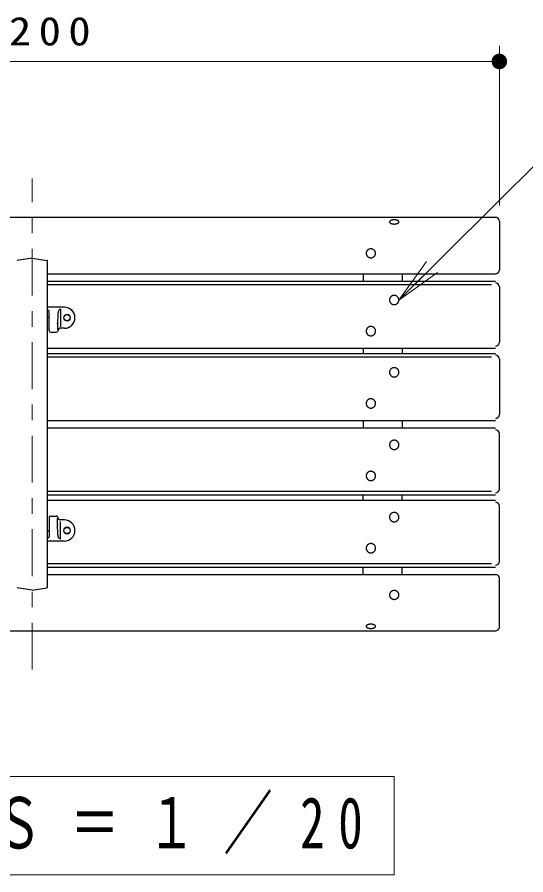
# Model space of a CAD drawing. Units: millimetres on the paper, scale 1:20. Extents: x -365 to 12, y -47 to 257.
# Drawn here: x -256.9 to -224.3, y 173.1 to 228.1 of the extents above; entities that cross this region are included whole.
import ezdxf

# ---------------------------------------------------------------- set-up
doc = ezdxf.new("R2010")
doc.units = ezdxf.units.MM
doc.linetypes.add('USER2', pattern=[6, 3, -1, 1, -1])
doc.layers.add('LY_1', color=7, linetype='Continuous', lineweight=25)
doc.styles.add('ＭＳ ゴシック', font='')
doc.styles.get('ＭＳ ゴシック').set_extended_font_data('MS Gothic')

# ---------------------------------------------------------------- blocks, each defined once
blk = doc.blocks.new('filled_dot')
at = {"color": 0, "linetype": 'Continuous', "lineweight": -2, "const_width": 1.25}
blk.add_lwpolyline([(-0.625, 0, 1), (0.625, 0, 1)], format="xyb", close=True, dxfattribs=at)

msp = doc.modelspace()

# ---------------------------------------------------------------- linework, layer by layer
at = {"layer": 'LY_1', "lineweight": 13}
for p, q in [((-225.979, 216.037), (-225.979, 226.287)), ((-285.979, 225.287), (-225.979, 225.287)), ((-232.429, 209.981), (-230.651, 212.449)), ((-232.429, 209.981), (-230.299, 212.094)), ((-229.947, 211.739), (-232.429, 209.981)), ((-232.729, 179.399), (-279.229, 179.399)), ((-232.729, 173.099), (-232.729, 179.399)), ((-279.229, 173.099), (-232.729, 173.099))]:
    msp.add_line(p, q, dxfattribs=at)
at = {"layer": 'LY_1', "linetype": 'USER2', "lineweight": 13}
msp.add_line((-255.979, 186.268), (-255.979, 217.768), dxfattribs=at)
at = {"layer": 'LY_1'}
for p, q in [((-285.729, 215.287), (-226.228, 215.287)), ((-225.979, 215.037), (-225.979, 211.913)), ((-255.979, 212.668), (-256.936, 212.524)), ((-255.979, 212.668), (-255.021, 212.524)), ((-254.979, 191.561), (-254.979, 212.475)), ((-254.979, 211.663), (-226.228, 211.663)), ((-234.729, 211.663), (-234.729, 211.198)), ((-232.229, 211.663), (-232.229, 211.198)), ((-254.979, 211.198), (-226.228, 211.198)), ((-254.979, 210.968), (-226.478, 210.968)), ((-225.979, 210.823), (-225.979, 207.272)), ((-253.904, 209.518), (-254.979, 209.518)), ((-254.933, 209.31), (-254.979, 209.31)), ((-254.883, 208.018), (-254.883, 209.26)), ((-254.147, 209.406), (-254.147, 208.269)), ((-254.979, 208.875), (-254.933, 208.875)), ((-254.343, 208.493), (-254.343, 208.076)), ((-254.24, 208.155), (-254.337, 207.971)), ((-253.904, 208.168), (-254.218, 208.168)), ((-254.783, 207.918), (-254.426, 207.918)), ((-254.979, 206.897), (-226.228, 206.897)), ((-254.979, 206.559), (-226.228, 206.559)), ((-234.729, 206.897), (-234.729, 206.559)), ((-232.229, 206.897), (-232.229, 206.559)), ((-254.979, 206.329), (-226.478, 206.329)), ((-225.979, 206.184), (-225.979, 202.633)), ((-254.979, 202.258), (-226.228, 202.258)), ((-234.729, 202.258), (-234.729, 201.778)), ((-232.229, 202.258), (-232.229, 201.778)), ((-254.979, 201.778), (-226.228, 201.778)), ((-225.979, 197.852), (-225.979, 201.403)), ((-254.979, 197.707), (-226.478, 197.707)), ((-254.979, 197.477), (-226.228, 197.477)), ((-254.979, 197.139), (-226.228, 197.139)), ((-234.729, 197.139), (-234.729, 197.477)), ((-232.229, 197.139), (-232.229, 197.477)), ((-225.979, 193.213), (-225.979, 196.764)), ((-254.883, 196.018), (-254.883, 194.776)), ((-254.783, 196.118), (-254.426, 196.118)), ((-254.343, 195.543), (-254.343, 195.96)), ((-254.24, 195.881), (-254.337, 196.065)), ((-253.904, 195.868), (-254.218, 195.868)), ((-254.147, 194.63), (-254.147, 195.767)), ((-254.979, 195.161), (-254.933, 195.161)), ((-254.933, 194.726), (-254.979, 194.726)), ((-253.904, 194.518), (-254.979, 194.518)), ((-254.979, 193.068), (-226.478, 193.068)), ((-254.979, 192.838), (-226.228, 192.838)), ((-234.729, 192.373), (-234.729, 192.838)), ((-232.229, 192.373), (-232.229, 192.838)), ((-254.979, 192.373), (-226.228, 192.373)), ((-225.979, 188.999), (-225.979, 192.123)), ((-255.979, 191.368), (-256.936, 191.512)), ((-255.979, 191.368), (-255.021, 191.512)), ((-285.729, 188.749), (-226.228, 188.749))]:
    msp.add_line(p, q, dxfattribs=at)
at = {"layer": 'LY_1', "lineweight": 13}
msp.add_lwpolyline([(-232.429, 209.981), (-217.217, 225.072), (-166.91, 225.072)], dxfattribs=at)
at = {"layer": 'LY_1'}
for points in [[(-232.429, 214.991), (-232.43, 215.003), (-232.433, 215.015), (-232.439, 215.026), (-232.447, 215.037), (-232.457, 215.048), (-232.469, 215.058), (-232.483, 215.068), (-232.499, 215.077), (-232.516, 215.086), (-232.536, 215.094), (-232.556, 215.101), (-232.579, 215.107), (-232.602, 215.113), (-232.626, 215.117), (-232.651, 215.121), (-232.676, 215.123), (-232.702, 215.125), (-232.729, 215.125), (-232.755, 215.125), (-232.781, 215.123), (-232.806, 215.121), (-232.831, 215.117), (-232.855, 215.113), (-232.879, 215.107), (-232.901, 215.101), (-232.921, 215.094), (-232.941, 215.086), (-232.958, 215.077), (-232.974, 215.068), (-232.988, 215.058), (-233, 215.048), (-233.01, 215.037), (-233.018, 215.026), (-233.024, 215.015), (-233.027, 215.003), (-233.029, 214.991), (-233.027, 214.98), (-233.024, 214.968), (-233.018, 214.957), (-233.01, 214.946), (-233, 214.935), (-232.988, 214.924), (-232.974, 214.915), (-232.958, 214.905), (-232.941, 214.897), (-232.921, 214.889), (-232.901, 214.882), (-232.879, 214.875), (-232.855, 214.87), (-232.831, 214.866), (-232.806, 214.862), (-232.781, 214.86), (-232.755, 214.858), (-232.729, 214.858), (-232.702, 214.858), (-232.676, 214.86), (-232.651, 214.862), (-232.626, 214.866), (-232.602, 214.87), (-232.579, 214.875), (-232.556, 214.882), (-232.536, 214.889), (-232.516, 214.897), (-232.499, 214.905), (-232.483, 214.915), (-232.469, 214.924), (-232.457, 214.935), (-232.447, 214.946), (-232.439, 214.957), (-232.433, 214.968), (-232.43, 214.98)], [(-233.929, 212.977), (-233.93, 213.002), (-233.933, 213.026), (-233.939, 213.051), (-233.947, 213.074), (-233.957, 213.097), (-233.969, 213.119), (-233.983, 213.14), (-233.999, 213.16), (-234.016, 213.178), (-234.036, 213.195), (-234.056, 213.21), (-234.079, 213.223), (-234.102, 213.235), (-234.126, 213.244), (-234.151, 213.252), (-234.176, 213.257), (-234.202, 213.261), (-234.229, 213.262), (-234.255, 213.261), (-234.281, 213.257), (-234.306, 213.252), (-234.331, 213.244), (-234.355, 213.235), (-234.379, 213.223), (-234.401, 213.21), (-234.421, 213.195), (-234.441, 213.178), (-234.458, 213.16), (-234.474, 213.14), (-234.488, 213.119), (-234.5, 213.097), (-234.51, 213.074), (-234.518, 213.051), (-234.524, 213.026), (-234.527, 213.002), (-234.529, 212.977), (-234.527, 212.952), (-234.524, 212.928), (-234.518, 212.903), (-234.51, 212.88), (-234.5, 212.857), (-234.488, 212.835), (-234.474, 212.814), (-234.458, 212.794), (-234.441, 212.776), (-234.421, 212.759), (-234.401, 212.744), (-234.379, 212.731), (-234.355, 212.719), (-234.331, 212.71), (-234.306, 212.702), (-234.281, 212.697), (-234.255, 212.694), (-234.229, 212.693), (-234.202, 212.694), (-234.176, 212.697), (-234.151, 212.702), (-234.126, 212.71), (-234.102, 212.719), (-234.079, 212.731), (-234.056, 212.744), (-234.036, 212.759), (-234.016, 212.776), (-233.999, 212.794), (-233.983, 212.814), (-233.969, 212.835), (-233.957, 212.857), (-233.947, 212.88), (-233.939, 212.903), (-233.933, 212.928), (-233.93, 212.952)], [(-232.429, 209.981), (-232.43, 210.007), (-232.433, 210.033), (-232.439, 210.059), (-232.447, 210.084), (-232.457, 210.108), (-232.469, 210.131), (-232.483, 210.153), (-232.499, 210.174), (-232.516, 210.193), (-232.536, 210.21), (-232.556, 210.226), (-232.579, 210.24), (-232.602, 210.252), (-232.626, 210.262), (-232.651, 210.27), (-232.676, 210.276), (-232.702, 210.279), (-232.729, 210.28), (-232.755, 210.279), (-232.781, 210.276), (-232.806, 210.27), (-232.831, 210.262), (-232.855, 210.252), (-232.879, 210.24), (-232.901, 210.226), (-232.921, 210.21), (-232.941, 210.193), (-232.958, 210.174), (-232.974, 210.153), (-232.988, 210.131), (-233, 210.108), (-233.01, 210.084), (-233.018, 210.059), (-233.024, 210.033), (-233.027, 210.007), (-233.029, 209.981), (-233.027, 209.955), (-233.024, 209.929), (-233.018, 209.904), (-233.01, 209.879), (-233, 209.855), (-232.988, 209.832), (-232.974, 209.81), (-232.958, 209.789), (-232.941, 209.77), (-232.921, 209.752), (-232.901, 209.736), (-232.879, 209.722), (-232.855, 209.71), (-232.831, 209.7), (-232.806, 209.692), (-232.781, 209.686), (-232.755, 209.683), (-232.729, 209.682), (-232.702, 209.683), (-232.676, 209.686), (-232.651, 209.692), (-232.626, 209.7), (-232.602, 209.71), (-232.579, 209.722), (-232.556, 209.736), (-232.536, 209.752), (-232.516, 209.77), (-232.499, 209.789), (-232.483, 209.81), (-232.469, 209.832), (-232.457, 209.855), (-232.447, 209.879), (-232.439, 209.904), (-232.433, 209.929), (-232.43, 209.955)], [(-233.929, 207.986), (-233.93, 208.012), (-233.933, 208.038), (-233.939, 208.063), (-233.947, 208.088), (-233.957, 208.112), (-233.969, 208.136), (-233.983, 208.158), (-233.999, 208.178), (-234.016, 208.198), (-234.036, 208.215), (-234.056, 208.231), (-234.079, 208.245), (-234.102, 208.257), (-234.126, 208.267), (-234.151, 208.275), (-234.176, 208.281), (-234.202, 208.284), (-234.229, 208.285), (-234.255, 208.284), (-234.281, 208.281), (-234.306, 208.275), (-234.331, 208.267), (-234.355, 208.257), (-234.379, 208.245), (-234.401, 208.231), (-234.421, 208.215), (-234.441, 208.198), (-234.458, 208.178), (-234.474, 208.158), (-234.488, 208.136), (-234.5, 208.112), (-234.51, 208.088), (-234.518, 208.063), (-234.524, 208.038), (-234.527, 208.012), (-234.529, 207.986), (-234.527, 207.96), (-234.524, 207.934), (-234.518, 207.909), (-234.51, 207.884), (-234.5, 207.86), (-234.488, 207.836), (-234.474, 207.814), (-234.458, 207.794), (-234.441, 207.774), (-234.421, 207.757), (-234.401, 207.741), (-234.379, 207.727), (-234.355, 207.715), (-234.331, 207.705), (-234.306, 207.697), (-234.281, 207.691), (-234.255, 207.688), (-234.229, 207.687), (-234.202, 207.688), (-234.176, 207.691), (-234.151, 207.697), (-234.126, 207.705), (-234.102, 207.715), (-234.079, 207.727), (-234.056, 207.741), (-234.036, 207.757), (-234.016, 207.774), (-233.999, 207.794), (-233.983, 207.814), (-233.969, 207.836), (-233.957, 207.86), (-233.947, 207.884), (-233.939, 207.909), (-233.933, 207.934), (-233.93, 207.96)], [(-232.429, 205.342), (-232.43, 205.368), (-232.433, 205.394), (-232.439, 205.42), (-232.447, 205.445), (-232.457, 205.469), (-232.469, 205.492), (-232.483, 205.514), (-232.499, 205.535), (-232.516, 205.554), (-232.536, 205.572), (-232.556, 205.588), (-232.579, 205.602), (-232.602, 205.614), (-232.626, 205.624), (-232.651, 205.631), (-232.676, 205.637), (-232.702, 205.64), (-232.729, 205.642), (-232.755, 205.64), (-232.781, 205.637), (-232.806, 205.631), (-232.831, 205.624), (-232.855, 205.614), (-232.879, 205.602), (-232.901, 205.588), (-232.921, 205.572), (-232.941, 205.554), (-232.958, 205.535), (-232.974, 205.514), (-232.988, 205.492), (-233, 205.469), (-233.01, 205.445), (-233.018, 205.42), (-233.024, 205.394), (-233.027, 205.368), (-233.029, 205.342), (-233.027, 205.316), (-233.024, 205.29), (-233.018, 205.265), (-233.01, 205.24), (-233, 205.216), (-232.988, 205.193), (-232.974, 205.171), (-232.958, 205.15), (-232.941, 205.131), (-232.921, 205.113), (-232.901, 205.097), (-232.879, 205.083), (-232.855, 205.071), (-232.831, 205.061), (-232.806, 205.053), (-232.781, 205.048), (-232.755, 205.044), (-232.729, 205.043), (-232.702, 205.044), (-232.676, 205.048), (-232.651, 205.053), (-232.626, 205.061), (-232.602, 205.071), (-232.579, 205.083), (-232.556, 205.097), (-232.536, 205.113), (-232.516, 205.131), (-232.499, 205.15), (-232.483, 205.171), (-232.469, 205.193), (-232.457, 205.216), (-232.447, 205.24), (-232.439, 205.265), (-232.433, 205.29), (-232.43, 205.316)], [(-233.929, 203.347), (-233.93, 203.373), (-233.933, 203.399), (-233.939, 203.425), (-233.947, 203.45), (-233.957, 203.474), (-233.969, 203.497), (-233.983, 203.519), (-233.999, 203.54), (-234.016, 203.559), (-234.036, 203.576), (-234.056, 203.592), (-234.079, 203.606), (-234.102, 203.618), (-234.126, 203.628), (-234.151, 203.636), (-234.176, 203.642), (-234.202, 203.645), (-234.229, 203.646), (-234.255, 203.645), (-234.281, 203.642), (-234.306, 203.636), (-234.331, 203.628), (-234.355, 203.618), (-234.379, 203.606), (-234.401, 203.592), (-234.421, 203.576), (-234.441, 203.559), (-234.458, 203.54), (-234.474, 203.519), (-234.488, 203.497), (-234.5, 203.474), (-234.51, 203.45), (-234.518, 203.425), (-234.524, 203.399), (-234.527, 203.373), (-234.529, 203.347), (-234.527, 203.321), (-234.524, 203.295), (-234.518, 203.27), (-234.51, 203.245), (-234.5, 203.221), (-234.488, 203.198), (-234.474, 203.175), (-234.458, 203.155), (-234.441, 203.136), (-234.421, 203.118), (-234.401, 203.102), (-234.379, 203.088), (-234.355, 203.076), (-234.331, 203.066), (-234.306, 203.058), (-234.281, 203.052), (-234.255, 203.049), (-234.229, 203.048), (-234.202, 203.049), (-234.176, 203.052), (-234.151, 203.058), (-234.126, 203.066), (-234.102, 203.076), (-234.079, 203.088), (-234.056, 203.102), (-234.036, 203.118), (-234.016, 203.136), (-233.999, 203.155), (-233.983, 203.175), (-233.969, 203.198), (-233.957, 203.221), (-233.947, 203.245), (-233.939, 203.27), (-233.933, 203.295), (-233.93, 203.321)], [(-232.429, 200.689), (-232.43, 200.715), (-232.433, 200.741), (-232.439, 200.766), (-232.447, 200.791), (-232.457, 200.815), (-232.469, 200.838), (-232.483, 200.86), (-232.499, 200.881), (-232.516, 200.9), (-232.536, 200.918), (-232.556, 200.934), (-232.579, 200.948), (-232.602, 200.96), (-232.626, 200.97), (-232.651, 200.978), (-232.676, 200.983), (-232.702, 200.987), (-232.729, 200.988), (-232.755, 200.987), (-232.781, 200.983), (-232.806, 200.978), (-232.831, 200.97), (-232.855, 200.96), (-232.879, 200.948), (-232.901, 200.934), (-232.921, 200.918), (-232.941, 200.9), (-232.958, 200.881), (-232.974, 200.86), (-232.988, 200.838), (-233, 200.815), (-233.01, 200.791), (-233.018, 200.766), (-233.024, 200.741), (-233.027, 200.715), (-233.029, 200.689), (-233.027, 200.663), (-233.024, 200.637), (-233.018, 200.611), (-233.01, 200.586), (-233, 200.562), (-232.988, 200.539), (-232.974, 200.517), (-232.958, 200.496), (-232.941, 200.477), (-232.921, 200.459), (-232.901, 200.444), (-232.879, 200.43), (-232.855, 200.417), (-232.831, 200.407), (-232.806, 200.4), (-232.781, 200.394), (-232.755, 200.391), (-232.729, 200.389), (-232.702, 200.391), (-232.676, 200.394), (-232.651, 200.4), (-232.626, 200.407), (-232.602, 200.417), (-232.579, 200.43), (-232.556, 200.444), (-232.536, 200.459), (-232.516, 200.477), (-232.499, 200.496), (-232.483, 200.517), (-232.469, 200.539), (-232.457, 200.562), (-232.447, 200.586), (-232.439, 200.611), (-232.433, 200.637), (-232.43, 200.663)], [(-233.929, 198.693), (-233.93, 198.72), (-233.933, 198.745), (-233.939, 198.771), (-233.947, 198.796), (-233.957, 198.82), (-233.969, 198.843), (-233.983, 198.865), (-233.999, 198.886), (-234.016, 198.905), (-234.036, 198.923), (-234.056, 198.939), (-234.079, 198.953), (-234.102, 198.965), (-234.126, 198.975), (-234.151, 198.983), (-234.176, 198.988), (-234.202, 198.992), (-234.229, 198.993), (-234.255, 198.992), (-234.281, 198.988), (-234.306, 198.983), (-234.331, 198.975), (-234.355, 198.965), (-234.379, 198.953), (-234.401, 198.939), (-234.421, 198.923), (-234.441, 198.905), (-234.458, 198.886), (-234.474, 198.865), (-234.488, 198.843), (-234.5, 198.82), (-234.51, 198.796), (-234.518, 198.771), (-234.524, 198.745), (-234.527, 198.72), (-234.529, 198.693), (-234.527, 198.667), (-234.524, 198.642), (-234.518, 198.616), (-234.51, 198.591), (-234.5, 198.567), (-234.488, 198.544), (-234.474, 198.522), (-234.458, 198.501), (-234.441, 198.482), (-234.421, 198.464), (-234.401, 198.448), (-234.379, 198.434), (-234.355, 198.422), (-234.331, 198.412), (-234.306, 198.404), (-234.281, 198.399), (-234.255, 198.395), (-234.229, 198.394), (-234.202, 198.395), (-234.176, 198.399), (-234.151, 198.404), (-234.126, 198.412), (-234.102, 198.422), (-234.079, 198.434), (-234.056, 198.448), (-234.036, 198.464), (-234.016, 198.482), (-233.999, 198.501), (-233.983, 198.522), (-233.969, 198.544), (-233.957, 198.567), (-233.947, 198.591), (-233.939, 198.616), (-233.933, 198.642), (-233.93, 198.667)], [(-232.429, 196.05), (-232.43, 196.076), (-232.433, 196.102), (-232.439, 196.127), (-232.447, 196.152), (-232.457, 196.176), (-232.469, 196.199), (-232.483, 196.222), (-232.499, 196.242), (-232.516, 196.261), (-232.536, 196.279), (-232.556, 196.295), (-232.579, 196.309), (-232.602, 196.321), (-232.626, 196.331), (-232.651, 196.339), (-232.676, 196.345), (-232.702, 196.348), (-232.729, 196.349), (-232.755, 196.348), (-232.781, 196.345), (-232.806, 196.339), (-232.831, 196.331), (-232.855, 196.321), (-232.879, 196.309), (-232.901, 196.295), (-232.921, 196.279), (-232.941, 196.261), (-232.958, 196.242), (-232.974, 196.222), (-232.988, 196.199), (-233, 196.176), (-233.01, 196.152), (-233.018, 196.127), (-233.024, 196.102), (-233.027, 196.076), (-233.029, 196.05), (-233.027, 196.024), (-233.024, 195.998), (-233.018, 195.972), (-233.01, 195.947), (-233, 195.923), (-232.988, 195.9), (-232.974, 195.878), (-232.958, 195.857), (-232.941, 195.838), (-232.921, 195.821), (-232.901, 195.805), (-232.879, 195.791), (-232.855, 195.779), (-232.831, 195.769), (-232.806, 195.761), (-232.781, 195.755), (-232.755, 195.752), (-232.729, 195.751), (-232.702, 195.752), (-232.676, 195.755), (-232.651, 195.761), (-232.626, 195.769), (-232.602, 195.779), (-232.579, 195.791), (-232.556, 195.805), (-232.536, 195.821), (-232.516, 195.838), (-232.499, 195.857), (-232.483, 195.878), (-232.469, 195.9), (-232.457, 195.923), (-232.447, 195.947), (-232.439, 195.972), (-232.433, 195.998), (-232.43, 196.024)], [(-233.929, 194.055), (-233.93, 194.081), (-233.933, 194.107), (-233.939, 194.132), (-233.947, 194.157), (-233.957, 194.181), (-233.969, 194.204), (-233.983, 194.226), (-233.999, 194.247), (-234.016, 194.266), (-234.036, 194.284), (-234.056, 194.3), (-234.079, 194.314), (-234.102, 194.326), (-234.126, 194.336), (-234.151, 194.344), (-234.176, 194.349), (-234.202, 194.353), (-234.229, 194.354), (-234.255, 194.353), (-234.281, 194.349), (-234.306, 194.344), (-234.331, 194.336), (-234.355, 194.326), (-234.379, 194.314), (-234.401, 194.3), (-234.421, 194.284), (-234.441, 194.266), (-234.458, 194.247), (-234.474, 194.226), (-234.488, 194.204), (-234.5, 194.181), (-234.51, 194.157), (-234.518, 194.132), (-234.524, 194.107), (-234.527, 194.081), (-234.529, 194.055), (-234.527, 194.029), (-234.524, 194.003), (-234.518, 193.977), (-234.51, 193.952), (-234.5, 193.928), (-234.488, 193.905), (-234.474, 193.883), (-234.458, 193.862), (-234.441, 193.843), (-234.421, 193.825), (-234.401, 193.81), (-234.379, 193.795), (-234.355, 193.783), (-234.331, 193.773), (-234.306, 193.766), (-234.281, 193.76), (-234.255, 193.757), (-234.229, 193.755), (-234.202, 193.757), (-234.176, 193.76), (-234.151, 193.766), (-234.126, 193.773), (-234.102, 193.783), (-234.079, 193.795), (-234.056, 193.81), (-234.036, 193.825), (-234.016, 193.843), (-233.999, 193.862), (-233.983, 193.883), (-233.969, 193.905), (-233.957, 193.928), (-233.947, 193.952), (-233.939, 193.977), (-233.933, 194.003), (-233.93, 194.029)], [(-232.429, 191.059), (-232.43, 191.084), (-232.433, 191.108), (-232.439, 191.132), (-232.447, 191.156), (-232.457, 191.179), (-232.469, 191.201), (-232.483, 191.222), (-232.499, 191.242), (-232.516, 191.26), (-232.536, 191.277), (-232.556, 191.292), (-232.579, 191.305), (-232.602, 191.317), (-232.626, 191.326), (-232.651, 191.334), (-232.676, 191.339), (-232.702, 191.342), (-232.729, 191.343), (-232.755, 191.342), (-232.781, 191.339), (-232.806, 191.334), (-232.831, 191.326), (-232.855, 191.317), (-232.879, 191.305), (-232.901, 191.292), (-232.921, 191.277), (-232.941, 191.26), (-232.958, 191.242), (-232.974, 191.222), (-232.988, 191.201), (-233, 191.179), (-233.01, 191.156), (-233.018, 191.132), (-233.024, 191.108), (-233.027, 191.084), (-233.029, 191.059), (-233.027, 191.034), (-233.024, 191.009), (-233.018, 190.985), (-233.01, 190.961), (-233, 190.939), (-232.988, 190.916), (-232.974, 190.896), (-232.958, 190.876), (-232.941, 190.858), (-232.921, 190.841), (-232.901, 190.826), (-232.879, 190.812), (-232.855, 190.801), (-232.831, 190.791), (-232.806, 190.784), (-232.781, 190.779), (-232.755, 190.775), (-232.729, 190.774), (-232.702, 190.775), (-232.676, 190.779), (-232.651, 190.784), (-232.626, 190.791), (-232.602, 190.801), (-232.579, 190.812), (-232.556, 190.826), (-232.536, 190.841), (-232.516, 190.858), (-232.499, 190.876), (-232.483, 190.896), (-232.469, 190.916), (-232.457, 190.939), (-232.447, 190.961), (-232.439, 190.985), (-232.433, 191.009), (-232.43, 191.034)], [(-233.929, 189.044), (-233.93, 189.056), (-233.933, 189.068), (-233.939, 189.079), (-233.947, 189.09), (-233.957, 189.101), (-233.969, 189.111), (-233.983, 189.121), (-233.999, 189.131), (-234.016, 189.139), (-234.036, 189.147), (-234.056, 189.154), (-234.079, 189.16), (-234.102, 189.166), (-234.126, 189.17), (-234.151, 189.174), (-234.176, 189.176), (-234.202, 189.178), (-234.229, 189.178), (-234.255, 189.178), (-234.281, 189.176), (-234.306, 189.174), (-234.331, 189.17), (-234.355, 189.166), (-234.379, 189.16), (-234.401, 189.154), (-234.421, 189.147), (-234.441, 189.139), (-234.458, 189.131), (-234.474, 189.121), (-234.488, 189.111), (-234.5, 189.101), (-234.51, 189.09), (-234.518, 189.079), (-234.524, 189.068), (-234.527, 189.056), (-234.529, 189.044), (-234.527, 189.033), (-234.524, 189.021), (-234.518, 189.01), (-234.51, 188.999), (-234.5, 188.988), (-234.488, 188.978), (-234.474, 188.968), (-234.458, 188.958), (-234.441, 188.95), (-234.421, 188.942), (-234.401, 188.935), (-234.379, 188.929), (-234.355, 188.923), (-234.331, 188.919), (-234.306, 188.915), (-234.281, 188.913), (-234.255, 188.911), (-234.229, 188.911), (-234.202, 188.911), (-234.176, 188.913), (-234.151, 188.915), (-234.126, 188.919), (-234.102, 188.923), (-234.079, 188.929), (-234.056, 188.935), (-234.036, 188.942), (-234.016, 188.95), (-233.999, 188.958), (-233.983, 188.968), (-233.969, 188.978), (-233.957, 188.988), (-233.947, 188.999), (-233.939, 189.01), (-233.933, 189.021), (-233.93, 189.033)]]:
    msp.add_lwpolyline(points, close=True, dxfattribs=at)
for points in [[(-254.147, 209.406), (-254.184, 209.388), (-254.219, 209.365), (-254.249, 209.338), (-254.274, 209.305), (-254.292, 209.268), (-254.304, 209.226), (-254.312, 209.178), (-254.317, 209.122), (-254.322, 209.053), (-254.326, 208.977), (-254.33, 208.897), (-254.333, 208.815), (-254.336, 208.735), (-254.338, 208.66), (-254.339, 208.591), (-254.341, 208.533), (-254.341, 208.487), (-254.342, 208.458), (-254.342, 208.447), (-254.343, 208.458), (-254.343, 208.493)], [(-254.147, 194.63), (-254.184, 194.648), (-254.219, 194.671), (-254.249, 194.698), (-254.274, 194.731), (-254.292, 194.767), (-254.304, 194.809), (-254.312, 194.858), (-254.317, 194.914), (-254.322, 194.983), (-254.326, 195.059), (-254.33, 195.139), (-254.333, 195.22), (-254.336, 195.301), (-254.338, 195.376), (-254.339, 195.445), (-254.341, 195.503), (-254.341, 195.549), (-254.342, 195.578), (-254.342, 195.589), (-254.343, 195.578), (-254.343, 195.543)]]:
    msp.add_lwpolyline(points, dxfattribs=at)
at = {"layer": 'LY_1', "lineweight": 13}
for centre in [(-253.729, 208.843), (-253.729, 195.193)]:
    msp.add_circle(centre, 0.225, dxfattribs=at)
at = {"layer": 'LY_1'}
for centre in [(-253.729, 208.843), (-253.729, 195.193)]:
    msp.add_circle(centre, 0.2, dxfattribs=at)
for centre, radius, start, end in [((-226.229, 215.037), 0.25, 360, 90), ((-255.029, 212.475), 0.05, 0, 81.4692), ((-226.229, 211.913), 0.25, 270, 360), ((-226.229, 210.823), 0.25, 360, 90), ((-254.933, 209.26), 0.05, 360, 90), ((-253.904, 208.843), 0.675, 270, 90), ((-254.933, 208.825), 0.05, 0, 90), ((-254.783, 208.018), 0.1, 180, 270), ((-254.218, 208.143), 0.025, 90, 152.1325), ((-254.426, 208.018), 0.1, 270, 332.1325), ((-226.229, 207.272), 0.25, 270, 360), ((-226.229, 206.184), 0.25, 360, 90), ((-226.229, 202.633), 0.25, 270, 360), ((-226.229, 201.403), 0.25, 0.0001, 90), ((-226.229, 197.852), 0.25, 270, 0), ((-226.229, 196.764), 0.25, 0.0001, 90), ((-254.783, 196.018), 0.1, 90, 180), ((-254.426, 196.018), 0.1, 27.8675, 90), ((-254.218, 195.893), 0.025, 207.8675, 270), ((-253.904, 195.193), 0.675, 270, 90), ((-254.933, 195.211), 0.05, 270, 0), ((-254.933, 194.776), 0.05, 270, 0), ((-226.229, 193.213), 0.25, 270, 0), ((-226.229, 192.123), 0.25, 0.0001, 90), ((-255.029, 191.561), 0.05, 278.5308, 0), ((-226.229, 188.999), 0.25, 270, 0)]:
    msp.add_arc(centre, radius, start, end, dxfattribs=at)

# ---------------------------------------------------------------- block references
at = {"layer": 'LY_1', "lineweight": 13, "xscale": 0.4, "yscale": 0.4, "rotation": 180}
msp.add_blockref('filled_dot', (-225.979, 225.287), dxfattribs=at)

# ---------------------------------------------------------------- texts
at = {"layer": 'LY_1', "style": 'ＭＳ ゴシック'}
for s, insert, char_height, attachment_point in [('\\T1.33;\\W1.15;1200', (-255.557, 226.287), 1.833, 8), ('\\T1.56;\\W0.7;平面図\u3000Ｓ＝１／20', (-255.979, 176.249), 3.299, 5)]:
    msp.add_mtext(s, dxfattribs=dict(at, insert=insert, char_height=char_height, attachment_point=attachment_point))

doc.saveas('drawing.dxf')
